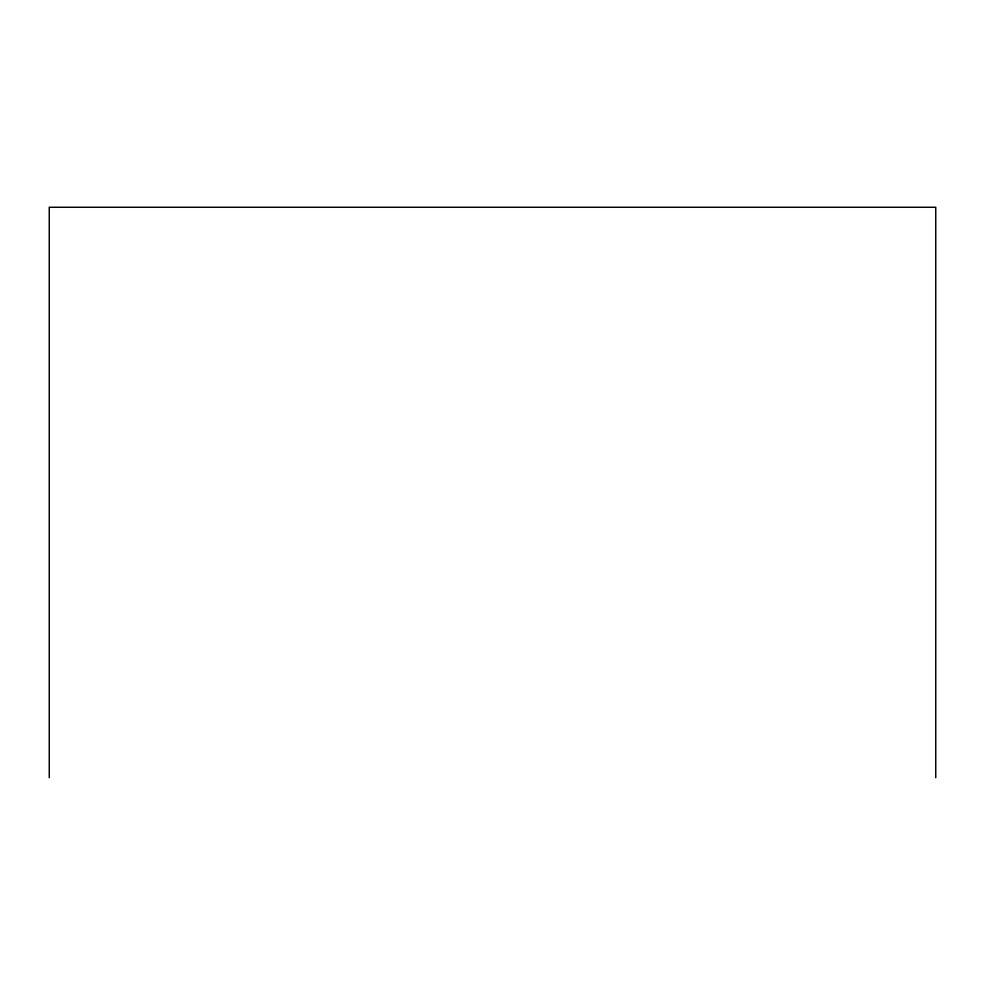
<?xml version="1.0" encoding="UTF-8"?>
<svg xmlns="http://www.w3.org/2000/svg" width="985" height="985" viewBox="0 0 985 985"><rect width="100%" height="100%" fill="white"/><g stroke="black" fill="none" stroke-linecap="round" stroke-linejoin="round"><path stroke-width="1.48" d="M935.75 777.731L935.75 207.269L49.25 207.269L49.25 777.731"/></g></svg>
